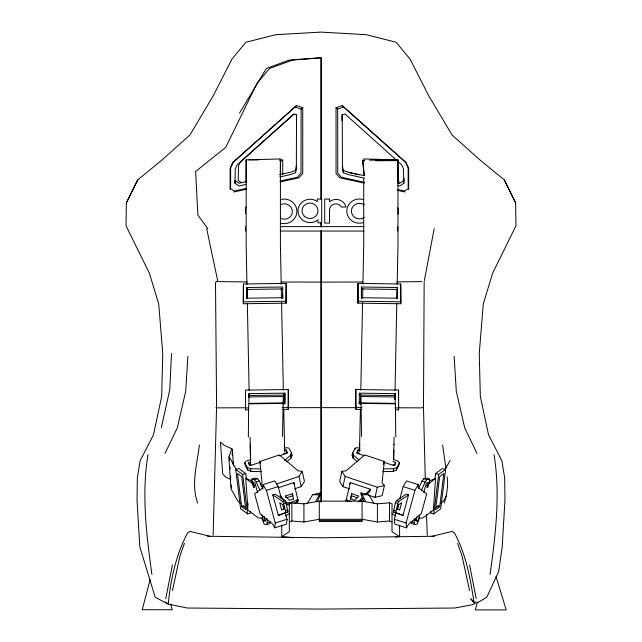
<?xml version="1.0" encoding="UTF-8"?>
<svg xmlns="http://www.w3.org/2000/svg" width="642" height="642" viewBox="0 0 642 642"><rect width="100%" height="100%" fill="white"/><g stroke="black" fill="none" stroke-linecap="round" stroke-linejoin="round"><path stroke-width="0.96" d="M230.077 189.591L230.109 168.204L232.813 162.418L296.532 105.569L302.735 107.72L302.751 173.42L299.003 177.794L280.482 181.822M245.782 184.479L238.976 185.979L234.988 183.275L234.988 180.442L238.976 183.195L245.782 181.75M279.832 176.951L290.537 174.584L295.521 172.714L296.339 165.74M302.735 107.72L301.122 109.076L301.034 172.995L297.431 177.24L279.944 181.06M321 230.887L321 502.004M321 226.883L321 222.878M321.225 230.887L321.225 502.004M321.225 198.9L321.225 57.78L289.357 60.067L266.39 68.429L239.538 113.104M408.705 189.591L408.681 168.204L405.977 162.418L342.25 105.569L336.047 107.72L336.031 173.42L339.787 177.794L364.15 183.09M296.548 114.453L296.339 168.027L295.521 172.714M395.801 436.953L395.416 403.858L361.221 403.393M246.047 182.416L246.183 159.866L280.402 158.943M280.321 176.309L280.426 160.789M393.385 511.843L395.424 502.646L396.419 500.688L406.209 494.212L408.561 494.958L403.015 515.382L393.385 511.843L403.015 515.382M395.745 512.589L397.775 503.4L398.77 501.442L408.561 494.958M399.765 499.083L403.16 486.596L406.563 480.898L418.343 484.638L418.319 487.695L426.697 493.81L421.304 513.672L408.352 524.402L406.611 527.836L394.83 524.097L394.284 519.266L396.114 512.533M243.246 301.812L243.422 283.989L286.163 283.403L286.131 303.16L243.39 303.746L243.246 301.812L285.987 301.234L286.131 303.16M243.39 303.746L243.422 283.989M248.518 409.829L245.541 409.869L245.565 390.111L288.314 389.534L288.282 409.291L282.32 409.371M245.541 409.869L245.565 406.9M246.801 287.504L246.697 298.201L282.6 297.711L282.705 287.014L246.801 287.504L246.865 298.185M248.863 402.382L248.952 393.634L284.855 393.145L284.92 403.826M249.08 397.51L248.952 393.634M282.761 298.674L282.801 294.782M284.855 393.145L284.751 403.842L282.753 403.866M285.987 301.234L286.163 283.403M288.282 409.291L288.314 389.534M359.624 451.495L359.721 443.582M393.755 459.319L394.084 437.202M137.693 180.009L126.354 203.008L126.033 225.807L149.409 273.259L158.743 304.035L162.755 353.59L161.672 396.459L153.454 434.883L140.084 460.86L137.348 477.857L137.027 499.861L139.795 546.751L155.228 597.269L168.26 604.114L187.223 608.022L321 609.073L454.777 608.022L472.536 604.7L474.936 603.52L470.875 598.882L474.936 603.52M234.988 183.275L235.253 168.942L237.235 164.729L293.763 113.987L296.58 114.934M360.403 409.123L359.528 448.838M360.507 404.131L360.708 394.14M360.788 390.143L362.57 302.254M362.65 298.257L362.85 288.266M362.931 284.278L363.717 245.324L363.717 179.022M394.854 399.212L394.95 394.22M395.031 390.216L396.796 303.249M396.892 298.249L397.077 289.253M397.181 284.254L397.952 246.263L397.952 159.866L363.733 158.943M393.474 459.881L393.763 450.05M213.144 535.155L216.595 406.45L215.495 282.32L217.694 280.787L206.724 228.833L207.807 228.592L197.888 215.102L195.601 171.494L225.743 147.379L257.073 83.219L269.6 68.429L292.575 60.067L321 57.78L321 198.9M341.881 120.439L342.138 114.469M171.494 353.501L169.769 389.774L161.335 427.564M262.987 489.156L259.328 481.035L257.578 478.675L255.035 478.121L251.897 479.125L251.8 481.083L253.606 487.711M282.528 436.488L283.274 396.507L249.08 396.973M187.865 356.39L185.707 391.243L177.328 427.789L165.042 453.372M425.253 478.667L423.471 407.068L424.161 281.886M393.899 444.746L393.939 444.2M435.196 478.21L435.589 478.338L433.342 510.294L422.861 517.925L419.266 518.102M357.971 283.403L358.003 303.16L400.744 303.746L400.889 301.812L400.712 283.989L357.971 283.403L358.003 303.16M361.374 298.674L361.43 287.014L397.334 287.504L397.438 298.201L361.534 297.711L361.43 287.014M395.616 409.829L398.594 409.869L398.57 390.111L355.82 389.534L355.853 409.291L361.815 409.371M355.853 409.291L355.82 389.534M397.27 298.185L397.334 287.504M400.712 283.989L400.744 303.746M395.071 399.452L395.183 393.634L359.279 393.145L359.384 403.842L361.382 403.866M398.57 390.111L398.594 409.869M419.507 518.006L417.236 524.041L414.7 524.594L414.09 522.74L414.395 518.768M349.545 488.819L342.924 486.604L339.69 481.428L341.937 471.292L345.982 470.851L364.768 454.961L384.301 461.494L382.078 482.92L384.422 485.504L382.175 495.632L375.056 497.357L368.444 495.142M285.225 512.533L287.046 519.266L286.509 524.097L274.728 527.836L275.274 522.997L266.398 490.327L262.995 484.638L274.776 480.898L278.179 486.596L281.308 498.12M430.886 511.08L430.646 513.046L433.751 513.905L440.693 508.833L445.612 469.39L442.515 468.532L435.565 473.603L434.955 478.531M433.751 513.905L438.671 474.462L445.612 469.39M439.698 506.69L443.831 473.555L439.666 476.597L435.533 509.732L439.698 506.69L437.371 506.048M199.357 444.962C197.271 464.118 190.826 483.972 197.608 502.919M490.095 574.429C495.52 534.866 500.591 494.204 493.979 454.496M148.021 454.496C141.4 494.204 146.48 534.866 151.897 574.429M165.756 598.737L172.417 564.952M397.863 185.554L399.814 185.979L403.794 183.275L404.115 178.58M424.306 280.787L434.193 228.592M172.441 590.512L180.065 555.547L184.415 543.381M342.924 486.604L345.171 476.476L341.937 471.292M357.498 461.887L353.036 458.051L352.129 455.29L352.731 452.594L355.227 448.148L357.955 447.675L359.817 448.301M353.036 458.051L353.638 455.355L352.731 452.594M354.833 449.954L355.227 448.148M349.85 484.574L350.299 482.543L370.378 489.26L369.928 491.282L366.518 494.813M360.138 450.556C357.417 447.891 356.045 454.063 359.544 453.252M357.674 452.634L358.268 449.93M347.483 501.827L347.779 500.471L346.447 499.003L345.998 501.033L350.299 482.543M350.516 499.203L351.776 493.714L358.79 496.057L354.697 500.295L350.556 498.906L351.776 493.714M375.056 497.357L377.303 487.222L384.422 485.504M383.691 464.254L384.301 461.494M382.72 471.613L393.073 471.445L393.674 468.74L396.908 467.368L399.412 462.922L397.992 461.068L393.337 459.512M392.84 461.494L395.649 462.433L395.047 465.129L393.177 464.503M393.073 471.445L396.307 470.072L396.908 467.368M399.412 462.922L398.81 465.627L396.307 470.072M477.311 602.252L475.289 609.9L506.185 609.9L496.025 576.46M150.156 579.67L142.219 609.707L172.241 609.756L170.579 604.082M398.546 504.644L397.334 509.098L399.693 509.844L401.627 502.71L398.538 504.756L397.39 508.97L399.693 509.844M406.611 527.836L406.065 522.997L414.941 490.327L418.343 484.638M417.3 516.304C413.408 525.461 420.012 520.309 419.362 514.964M423.744 492.55L426.328 483.049L428.126 482.479L426.842 487.406M427.733 487.711L429.53 481.083L429.442 479.125L426.296 478.121L423.76 478.675L422.011 481.035L418.753 488.249M444.392 502.919C446.72 494.549 448.461 485.649 447.113 476.974M261.832 518.006L264.095 524.041L266.631 524.594L267.241 522.74L266.944 518.768M286.637 461.887L291.099 458.051L290.497 455.355L291.404 452.594L288.908 448.148L286.18 447.675L284.318 448.301M291.099 458.051L292.006 455.29L291.404 452.594M231.81 449.039L228.801 457.024L231.04 488.931L237.7 500.864L240.646 503.561M421.489 490.151L425.148 482.03L426.898 479.67L429.442 479.125M315.864 501.177L320.31 492.896L312.606 494.725L307.157 503.713M317.445 501.362L320.31 494.709L320.31 492.896M126.354 203.008L137.573 180.001L161.72 160.235L189.936 134.989L213.272 95.738L231.866 59.249L245.854 42.252L275.908 34.684L321 32.1L366.092 34.684L396.154 42.244L410.134 59.249L428.728 95.738L452.064 134.989L480.28 160.235L504.427 180.001L515.646 203.008L515.967 225.807L492.591 273.259L483.257 304.035L479.245 353.59L480.328 396.459L488.546 434.883L501.916 460.86L504.652 477.857L504.973 499.861L502.204 546.751L498.682 571.541L486.772 597.269L477.295 602.854M445.42 468.861L450.146 460.402M446.487 495.752L443.63 500.864L440.693 503.561M352.129 455.29L352.964 453.814M358.019 449.97L356.495 453.091L363.966 455.587M276.285 484.06L298.963 476.476L302.197 471.292L298.153 470.851L279.366 454.961L259.833 461.494L262.056 482.92L260.299 484.854M294.59 488.819L301.21 486.604L304.444 481.428L302.197 471.292M261.414 471.613L251.062 471.445L247.828 470.072L245.324 465.627L244.722 462.922L246.143 461.068L250.797 459.512M250.356 461.807L248.358 462.601L250.268 465.586L260.548 462.152M279.896 495.616L286.717 502.67L289.028 502.927L296.355 500.471L297.687 499.003L298.137 501.033L296.805 502.501L294.052 503.416M245.942 188.491L234.282 191.043L230.614 188.724L230.638 167.987L233.231 162.37L296.532 105.569M358.1 501.964L362.192 497.727M365.603 494.204L370.378 489.26M359.697 501.875L363.107 498.344M436.279 507.597L438.486 505.575M293.996 114.18L240.445 161.936L238.471 166.118L238.206 180.442L241.392 182.641M284.55 460.458L290.497 455.355M426.416 485.681L435.589 478.338M403.794 180.442L399.814 183.195L397.863 182.777M285.546 515.991L289.325 513.528M281.758 525.148L281.758 536.608L289.325 531.672L289.325 503.858L291.869 502.83L303.931 503.858L319.275 501.129L362.064 501.129L377.408 503.858L389.469 502.83L392.013 503.858L392.013 531.672L399.581 536.608L399.581 525.148M429.169 481.059L434.409 478.844M423.471 407.068L421.537 407.863L398.473 407.766M289.325 522.01L291.869 520.983L303.931 522.01L319.275 519.282L362.064 519.282L377.408 522.01L389.469 520.983L392.013 522.01M282.801 504.756L279.711 502.71L281.645 509.844L283.941 508.97M278.315 515.382L287.945 511.843L285.915 502.646L284.92 500.688L275.129 494.212L272.77 494.958L278.315 515.382L287.945 511.843M295.521 170.427L290.537 172.273L279.832 174.536M336.047 107.72L337.668 109.076L343.606 107.005L405.551 162.37L408.143 167.987L408.176 188.724L404.5 191.043L397.703 189.559M342.21 114.934L345.027 113.987L396.347 160.051M283.997 450.556L286.115 449.97L287.768 452.915L279.23 455.9M249.088 465.129L250.958 464.503M283.66 453.565L286.709 452.674L286.115 449.97M278.315 487.735L293.835 482.543L298.137 501.033M285.642 497.406L285.345 496.057L292.359 493.714L293.619 499.203M286.669 497.791L292.808 495.736L292.359 493.714M293.579 498.906L289.438 500.295L285.345 496.057M247.924 509.291L245.742 478.338L246.135 478.21M251.897 479.125L254.433 479.67L257.578 478.675M254.433 479.67L256.19 482.03L259.328 481.035M266.398 490.327L278.179 486.596M272.77 494.958L282.568 501.442L284.92 500.688M282.568 501.442L283.563 503.4L285.915 502.646M281.645 509.844L284.005 509.098L282.793 504.644M285.594 512.589L285.586 510.847L287.937 510.101M261.976 514.964L263.525 520.662L265.09 520.164M263.525 520.662L265.21 520.373M267.241 522.74L270.386 521.745L269.776 523.591L266.631 524.594M275.274 522.997L287.046 519.266M476.46 601.907L474.085 602.613C470.313 578.819 466.204 554.295 454.44 532.964L451.96 531.416L431.584 536.407M250.444 511.08L250.693 513.046L247.587 513.905L240.646 508.833L235.718 469.39L238.824 468.532L245.766 473.603L246.384 478.531M235.718 469.39L242.668 474.462L245.766 473.603M241.641 506.69L245.806 509.732L241.673 476.597L237.5 473.555L241.641 506.69L243.968 506.048M233.704 191.982L246.376 189.23M395.592 536.993L399.581 536.608M421.818 281.621L396.772 281.91M383.314 468.909L393.674 468.74M246.953 289.438L282.857 288.948M249.096 395.56L285 395.071M248.743 403.353L282.937 402.887M282.913 403.393L248.719 403.858L248.334 436.953M245.388 407.943L248.374 407.903M282.167 407.437L288.138 407.357M434.514 536.247L321 537.787L207.486 536.247M364.118 175.21L362.714 160.203L364.672 160.195M369.559 160.171L396.941 160.018L396.941 160.636L375.426 160.757M362.714 160.829L364.672 160.813M321 282.103L362.874 281.998M245.348 407.758L217.245 407.863L215.953 407.333M288.282 407.686L321.225 407.63M249.024 159.85L258.935 159.85M279.743 159.85L282.721 159.85L282.721 174.64M279.743 160.749L282.721 160.749M280.289 226.61L363.91 226.61M280.289 231.048L363.91 231.048M312.606 494.725L319.026 494.725M368.733 494.725L361.021 492.896L362.313 494.725L368.733 494.725L374.174 503.713M321 407.63L355.764 407.694M247.074 281.918L216.964 281.621M281.14 282.007L321.225 282.103M361.277 288.948L397.181 289.438M358.148 301.234L400.889 301.812M359.127 395.071L395.039 395.56M395.055 396.973L360.86 396.507L361.607 436.488M361.197 402.887L395.392 403.353M355.997 407.357L361.968 407.437M394.766 407.887L398.746 407.943M244.722 462.922L247.226 467.368L250.46 468.74L260.821 468.909M262.064 518.102L258.477 517.925L247.997 510.294M281.758 536.608L293.274 537.723M285.12 502.582L287.167 504.7L289.478 504.949L289.028 502.927M342.451 165.74L343.269 170.427L348.253 172.273L364.792 175.772M263.637 520.871L265.323 521.232L264.039 516.304M364.672 182.336L341.351 177.24L337.756 172.995L337.668 109.076M397.286 190.289L405.078 191.982M364.792 178.243L348.253 174.584L343.269 172.714L342.451 168.027L342.234 114.453M261.495 485.93L263.268 486.363M348.253 172.273L358.79 174.849M210.415 536.407L190.04 531.416L187.56 532.964C176.036 554.776 170.555 579.702 168.26 604.114L165.54 601.907M435.565 473.603L438.671 474.462M423.76 478.675L426.898 479.67M422.011 481.035L425.148 482.03M403.16 486.596L414.941 490.327M396.419 500.688L398.77 501.442M395.424 502.646L397.775 503.4M393.394 510.101L395.753 510.847M415.454 519.916L417.814 520.662M415.342 520.116L417.701 520.871M414.09 522.74L410.952 521.745L411.562 523.591L414.7 524.594M394.284 519.266L406.065 522.997M383.587 462.152L393.867 465.586L395.649 462.433M345.171 476.476L377.303 487.222M351.326 495.736L357.466 497.791M347.779 500.471L351.447 501.699M295.184 107.005L301.122 109.076M246.929 478.844L253.036 481.42M230.751 479.454L225.807 477.215L222.702 474.013L220.463 442.097L224.018 445.219L232.308 449.031L233.503 465.98M392.013 513.528L395.793 515.991M245.742 478.338L254.922 485.681M353.638 455.355L358.838 459.824M397.831 161.391L401.555 164.729L403.529 168.942L403.794 183.275M242.853 505.575L245.051 507.597M342.25 105.569L343.606 107.005M291.171 453.814L292.006 455.29M229.298 457.016L235.911 468.861M274.728 527.836L272.978 524.402L260.034 513.672L254.641 493.81L263.011 487.695L262.995 484.638M504.307 180.009L515.646 203.008M362.313 494.725L365.475 501.177M363.894 501.362L361.021 494.709L361.021 492.896M476.95 453.372L464.672 427.789L456.293 391.243L454.135 356.39M256.19 482.03L259.85 490.151M457.577 543.381L461.935 555.547L469.559 590.512M283.563 503.4L285.586 510.847M257.586 492.55L255.01 483.049L253.213 482.479L254.497 487.406M298.963 476.476L301.21 486.604M293.835 482.543L294.285 484.574M285.867 449.93L286.46 452.634M296.355 500.471L296.805 502.501M286.717 502.67L287.167 504.7M259.833 461.494L260.243 463.339M250.46 468.74L251.062 471.445M248.486 462.433L248.887 464.23M247.226 467.368L247.828 470.072M469.583 564.952L476.244 598.737M442.643 444.962L445.893 468.243M242.668 474.462L247.587 513.905M246.199 161.182L246.183 159.866L246.183 246.263L246.953 284.254M397.687 167.69L398.931 183.596M397.687 168.3L398.433 175.972M362.714 160.203L364.207 175.555M250.051 437.202L250.236 444.746M247.884 503.151L248.029 505.15M232.091 453.027L232.227 455.026M232.717 461.999L232.853 463.997M229.371 458.019L229.507 460.009M229.997 466.991L230.133 468.989M230.622 475.971L230.767 477.961M231.256 484.943L231.465 487.936M426.489 514.411L427.283 535.251M284.607 448.838L283.732 409.123M250.581 465.546L250.195 444.2M250.252 446.118L250.661 459.881M281.204 284.278L280.418 245.324L280.426 160.829M281.284 288.266L281.485 298.257M281.565 302.254L283.347 390.143M283.427 394.14L283.628 404.131M247.034 288.25L247.242 298.249M247.339 303.249L249.104 390.216M249.2 395.215L249.24 397.213M284.414 443.582L284.51 451.495M395.183 393.634L395.287 404.332M359.199 401.884L359.215 403.826M397.952 159.866L398.088 183.395M397.751 226.61L397.751 231.048M389.469 502.83L389.469 520.983M377.408 503.858L377.408 522.01M362.064 501.129L362.064 519.282M343.269 170.427L343.269 172.714M321.225 222.878L321.225 226.883M319.275 501.129L319.275 519.282M303.931 503.858L303.931 522.01M291.869 502.83L291.869 520.983M289.325 537.338L289.325 537.916M245.477 213.473L245.477 209.212A12.439 12.021 0 0 1 246.215 206.724M245.477 226.714L245.477 231.072M364.319 217.309A8.057 7.784 0 0 1 353.501 216.354A8.057 7.784 0 0 1 353.501 205.865A8.057 7.784 0 0 1 364.319 204.91M363.316 222.589A12.535 12.11 0 0 1 346.792 211.114A12.535 12.11 0 0 1 363.316 199.63M397.735 207.743A12.704 12.27 0 0 1 397.984 214.091M280.257 204.902A7.985 7.712 0 0 1 292.351 211.378A7.985 7.712 0 0 1 280.498 218.256M280.666 199.526A12.752 12.31 0 0 1 296.893 211.37A12.752 12.31 0 0 1 280.666 223.215M321.698 199.06L317.284 199.06L317.284 201.508A12.11 11.692 0 0 0 300.929 203.281A12.11 11.692 0 0 0 301.499 219.163A12.11 11.692 0 0 0 317.934 219.837L317.934 222.83L321.698 222.83L321.698 199.06M329.507 199.06L324.716 199.06L324.716 223.095L329.507 223.095L329.507 209.22A6.372 6.155 0 0 1 341.416 207.037L346.022 207.037A10.184 9.839 0 0 0 329.507 201.749L329.507 199.06M362.064 520.413L319.275 520.413L319.275 521.553L362.064 521.553L362.064 520.413M304.444 216.338A7.985 7.712 0 0 0 317.742 212.662A7.985 7.712 0 0 0 307.799 203.386A7.985 7.712 0 0 0 304.444 216.338"/></g></svg>
